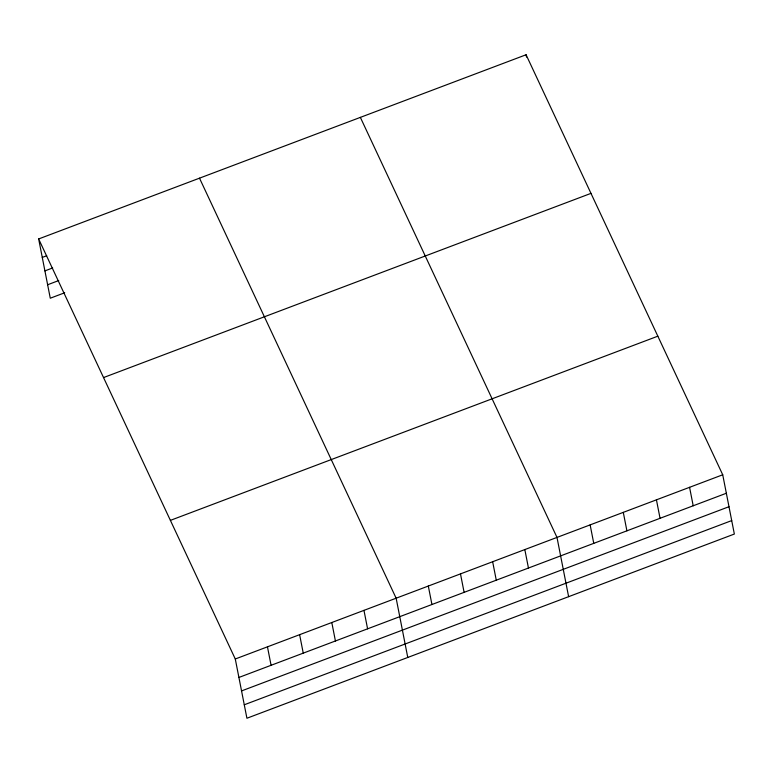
<?xml version="1.0" encoding="UTF-8"?>
<svg xmlns="http://www.w3.org/2000/svg" width="773" height="773" viewBox="0 0 773 773"><rect width="100%" height="100%" fill="white"/><g stroke="black" fill="none" stroke-linecap="round" stroke-linejoin="round"><path stroke-width="1.16" d="M38.65 238.954L526.084 54.757L722.726 474.786L734.35 534.046L246.916 718.243L235.282 658.992L38.65 238.954L50.274 298.214L64.7 292.764M42.273 257.428L46.709 255.757M44.911 270.888L52.68 267.951M47.636 284.754L58.729 280.56M103.543 377.572L590.978 193.366M170.398 520.374L657.833 336.178M235.282 658.992L722.726 474.786M238.905 677.457L726.349 493.251M241.553 690.917L728.987 506.711M244.268 704.783L731.712 520.587M360.363 117.38L556.995 537.409L568.619 596.669M199.502 178.167L396.143 598.205L407.767 657.456M689.574 487.309L693.197 505.784M656.432 499.831L660.055 518.306M623.289 512.364L626.913 530.829M526.084 54.757L526.539 57.067M590.137 524.886L593.761 543.361M524.828 549.574L528.452 568.039M492.652 561.729L496.276 580.204M460.486 573.885L464.109 592.36M428.31 586.04L431.933 604.515M363.967 610.361L367.59 628.826M331.801 622.516L335.424 640.991M299.624 634.672L303.248 653.146M267.458 646.827L271.081 665.302"/></g></svg>
